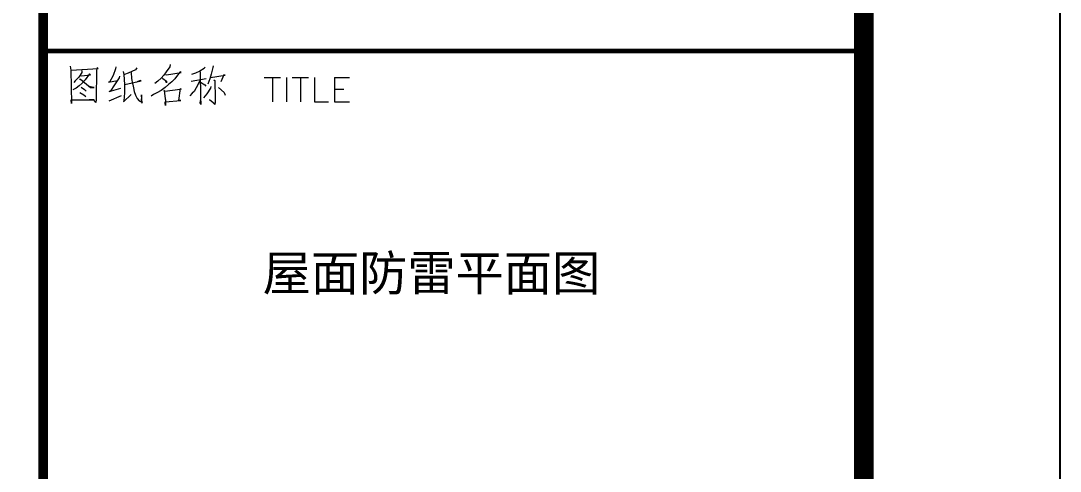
# Model space of a CAD drawing. Extents: x -6243262 to 3079315, y -2914302 to 172723.
# Drawn here: x -5436907 to -5431614, y -790309 to -788015 of the extents above; entities that cross this region are included whole.
import ezdxf

# ---------------------------------------------------------------- set-up
doc = ezdxf.new("R2010")
doc.units = 0
doc.header["$LTSCALE"] = 1000
doc.layers.add('PUB_TITLE', color=4, linetype='Continuous')
doc.styles.add('-宋体', font='', dxfattribs={"width": 0.8})
doc.styles.get('-宋体').set_extended_font_data('SimSun')

# ---------------------------------------------------------------- blocks, each defined once
blk = doc.blocks.new('TQ')
at = {"layer": 'PUB_TITLE'}
for points, const_width in [([(1746756.1, -758772.5), (1746756.1, -798756.5)], 48.8), ([(1746756.1, -788168.4), (1750935.6, -788168.4)], 24.4)]:
    blk.add_lwpolyline(points, dxfattribs=dict(at, const_width=const_width))
blk.add_lwpolyline([(1746756.1, -798756.5), (1750935.6, -798756.5), (1750935.6, -758772.5), (1746756.1, -758772.5)], close=True, dxfattribs=at)
at = {"layer": 'PUB_TITLE', "color": 140, "lineweight": 0}
for points in [[(1746893.2, -788245.8), (1746896.2, -788267), (1746899.9, -788436.5), (1746898.4, -788418.2), (1747015, -788418.2), (1747007, -788416.7), (1746990.1, -788418.2)], [(1746898.4, -788267), (1747036.3, -788257.5), (1747031.2, -788252.4), (1747028.2, -788267), (1747026, -788415.2), (1747024.6, -788431.4), (1747013.6, -788418.2)], [(1747126.5, -788248.7), (1747125.1, -788259), (1747111.9, -788293.4), (1747093.5, -788327.9), (1747089.1, -788327.9), (1747134.6, -788318.4)], [(1747232.2, -788253.8), (1747227, -788264.1), (1747188.9, -788281.7), (1747169.8, -788288.3)], [(1747403.1, -788237.7), (1747401.6, -788248.7), (1747381.8, -788275.1), (1747370.1, -788292), (1747356.9, -788306.6), (1747340.7, -788322.8), (1747323.9, -788334.5)], [(1747579.2, -788250.9), (1747575.5, -788257.5), (1747554.2, -788270.7), (1747531.5, -788281.7), (1747511.7, -788288.3)], [(1747621.7, -788244.3), (1747620.2, -788252.4), (1747611.4, -788286.8), (1747605.6, -788309.6), (1747593.8, -788338.2)], [(1746943.9, -788293.4), (1746950.5, -788294.9), (1746996.7, -788290.5), (1746991.5, -788285.4), (1746970.3, -788316.2), (1746954.1, -788333.1), (1746939.5, -788346.3), (1746924.8, -788357.3), (1746907.9, -788366.1)], [(1746952.7, -788268.5), (1746952.7, -788277.3), (1746937.3, -788301.5), (1746919.7, -788321.3), (1746911.6, -788329.4)], [(1746940.9, -788311.8), (1746946.1, -788311.8), (1746996.7, -788354.3), (1747015, -788354.3), (1746996.7, -788351.4), (1746988.6, -788347.7)], [(1747144.9, -788296.4), (1747143.4, -788305.2), (1747119.9, -788341.1), (1747097.2, -788374.1), (1747092.1, -788375.6), (1747151.5, -788357.3)], [(1747163.2, -788272.2), (1747167.6, -788288.3), (1747169.8, -788339.7), (1747169.8, -788382.2), (1747167.6, -788421.8), (1747164.7, -788427), (1747204.3, -788390.3)], [(1747171.3, -788339.7), (1747254.9, -788319.9), (1747249.8, -788318.4), (1747235.1, -788325)], [(1747204.3, -788278.8), (1747205.8, -788308.1), (1747210.9, -788336), (1747212.4, -788339.7), (1747215.3, -788355.8), (1747219, -788374.1), (1747225.6, -788393.9), (1747235.1, -788410.1), (1747245.4, -788421.8), (1747254.9, -788428.4), (1747260, -788433.6), (1747256.4, -788392.5), (1747254.9, -788429.9)], [(1747379.6, -788288.3), (1747384.8, -788290.5), (1747458.8, -788278.8), (1747453.7, -788275.1), (1747440.5, -788292), (1747425.8, -788309.6), (1747411.2, -788325), (1747395, -788339.7), (1747376.7, -788354.3), (1747356.9, -788369), (1747335.6, -788382.2), (1747331.9, -788383.7), (1747318.7, -788390.3), (1747306.3, -788399.1)], [(1747362, -788306.6), (1747364.9, -788308.1), (1747383.3, -788322.8), (1747384.8, -788331.6), (1747378.2, -788319.9)], [(1747555.7, -788316.2), (1747546.1, -788338.2), (1747534.4, -788355.8), (1747524.9, -788374.1), (1747514.6, -788383.7), (1747503.6, -788396.9)], [(1747509.5, -788322.8), (1747585.8, -788308.1)], [(1747555.7, -788275.1), (1747557.1, -788405.7), (1747559.3, -788441.6), (1747555.7, -788435), (1747557.1, -788420.4)], [(1747624.6, -788314.7), (1747633.4, -788322.8), (1747629.8, -788321.3), (1747631.2, -788408.6), (1747631.2, -788429.9), (1747629.8, -788441.6), (1747603.4, -788415.2), (1747629.8, -788438)], [(1747608.5, -788303), (1747682.6, -788292), (1747676, -788290.5), (1747661.3, -788326.5)], [(1747881.4, -788303), (1747965, -788303)], [(1747923.2, -788303), (1747923.2, -788428.4)], [(1747994.4, -788303), (1747994.4, -788428.4)], [(1748024.4, -788303), (1748108.1, -788303)], [(1748066.3, -788303), (1748066.3, -788428.4)], [(1748137.4, -788303), (1748137.4, -788428.4), (1748209.3, -788428.4)], [(1748239.4, -788303), (1748239.4, -788428.4)], [(1748239.4, -788303), (1748316.4, -788303)], [(1746949, -788352.9), (1746967.3, -788363.9), (1746975.4, -788372.7)], [(1747370.1, -788366.1), (1747373, -788370.5), (1747376.7, -788411.6), (1747378.2, -788416.7), (1747378.2, -788446.8), (1747376.7, -788433.6), (1747376.7, -788428.4), (1747457.4, -788420.4), (1747455.9, -788420.4), (1747447.1, -788420.4), (1747455.9, -788359.5), (1747458.8, -788362.4), (1747453.7, -788363.9), (1747375.2, -788374.1)], [(1747557.1, -788327.9), (1747579.2, -788341.1), (1747583.6, -788347.7)], [(1747610, -788349.2), (1747608.5, -788357.3), (1747590.2, -788387.3), (1747572.6, -788407.1)], [(1747648.1, -788354.3), (1747677.5, -788380.7), (1747682.6, -788393.9)], [(1748239.4, -788363.1), (1748287.1, -788363.1)], [(1746942.4, -788380.7), (1746963.7, -788392.5), (1746973.9, -788400.5)], [(1747092.1, -788423.3), (1747154.4, -788395.4)], [(1748239.4, -788428.4), (1748316.4, -788428.4)]]:
    blk.add_lwpolyline(points, dxfattribs=at)

msp = doc.modelspace()

# ---------------------------------------------------------------- linework, layer by layer
at = {"layer": 'PUB_TITLE'}
msp.add_lwpolyline([(-5491013.8, -799772.5), (-5431613.8, -799772.5), (-5431613.8, -757772.5), (-5491013.8, -757772.5)], close=True, dxfattribs=at)
at = {"layer": 'PUB_TITLE', "const_width": 100}
msp.add_lwpolyline([(-5489513.8, -798772.5), (-5432613.8, -798772.5), (-5432613.8, -758772.5), (-5489513.8, -758772.5)], close=True, dxfattribs=at)

# ---------------------------------------------------------------- block references
msp.add_blockref('TQ', (-7183549.4, 0))

# ---------------------------------------------------------------- texts
at = {"layer": 'PUB_TITLE', "color": 7, "style": '-宋体', "width": 1.000002}
msp.add_text('屋面防雷平面图', height=180, dxfattribs=at).set_placement((-5435675.2, -789389.5))

doc.saveas('drawing.dxf')
